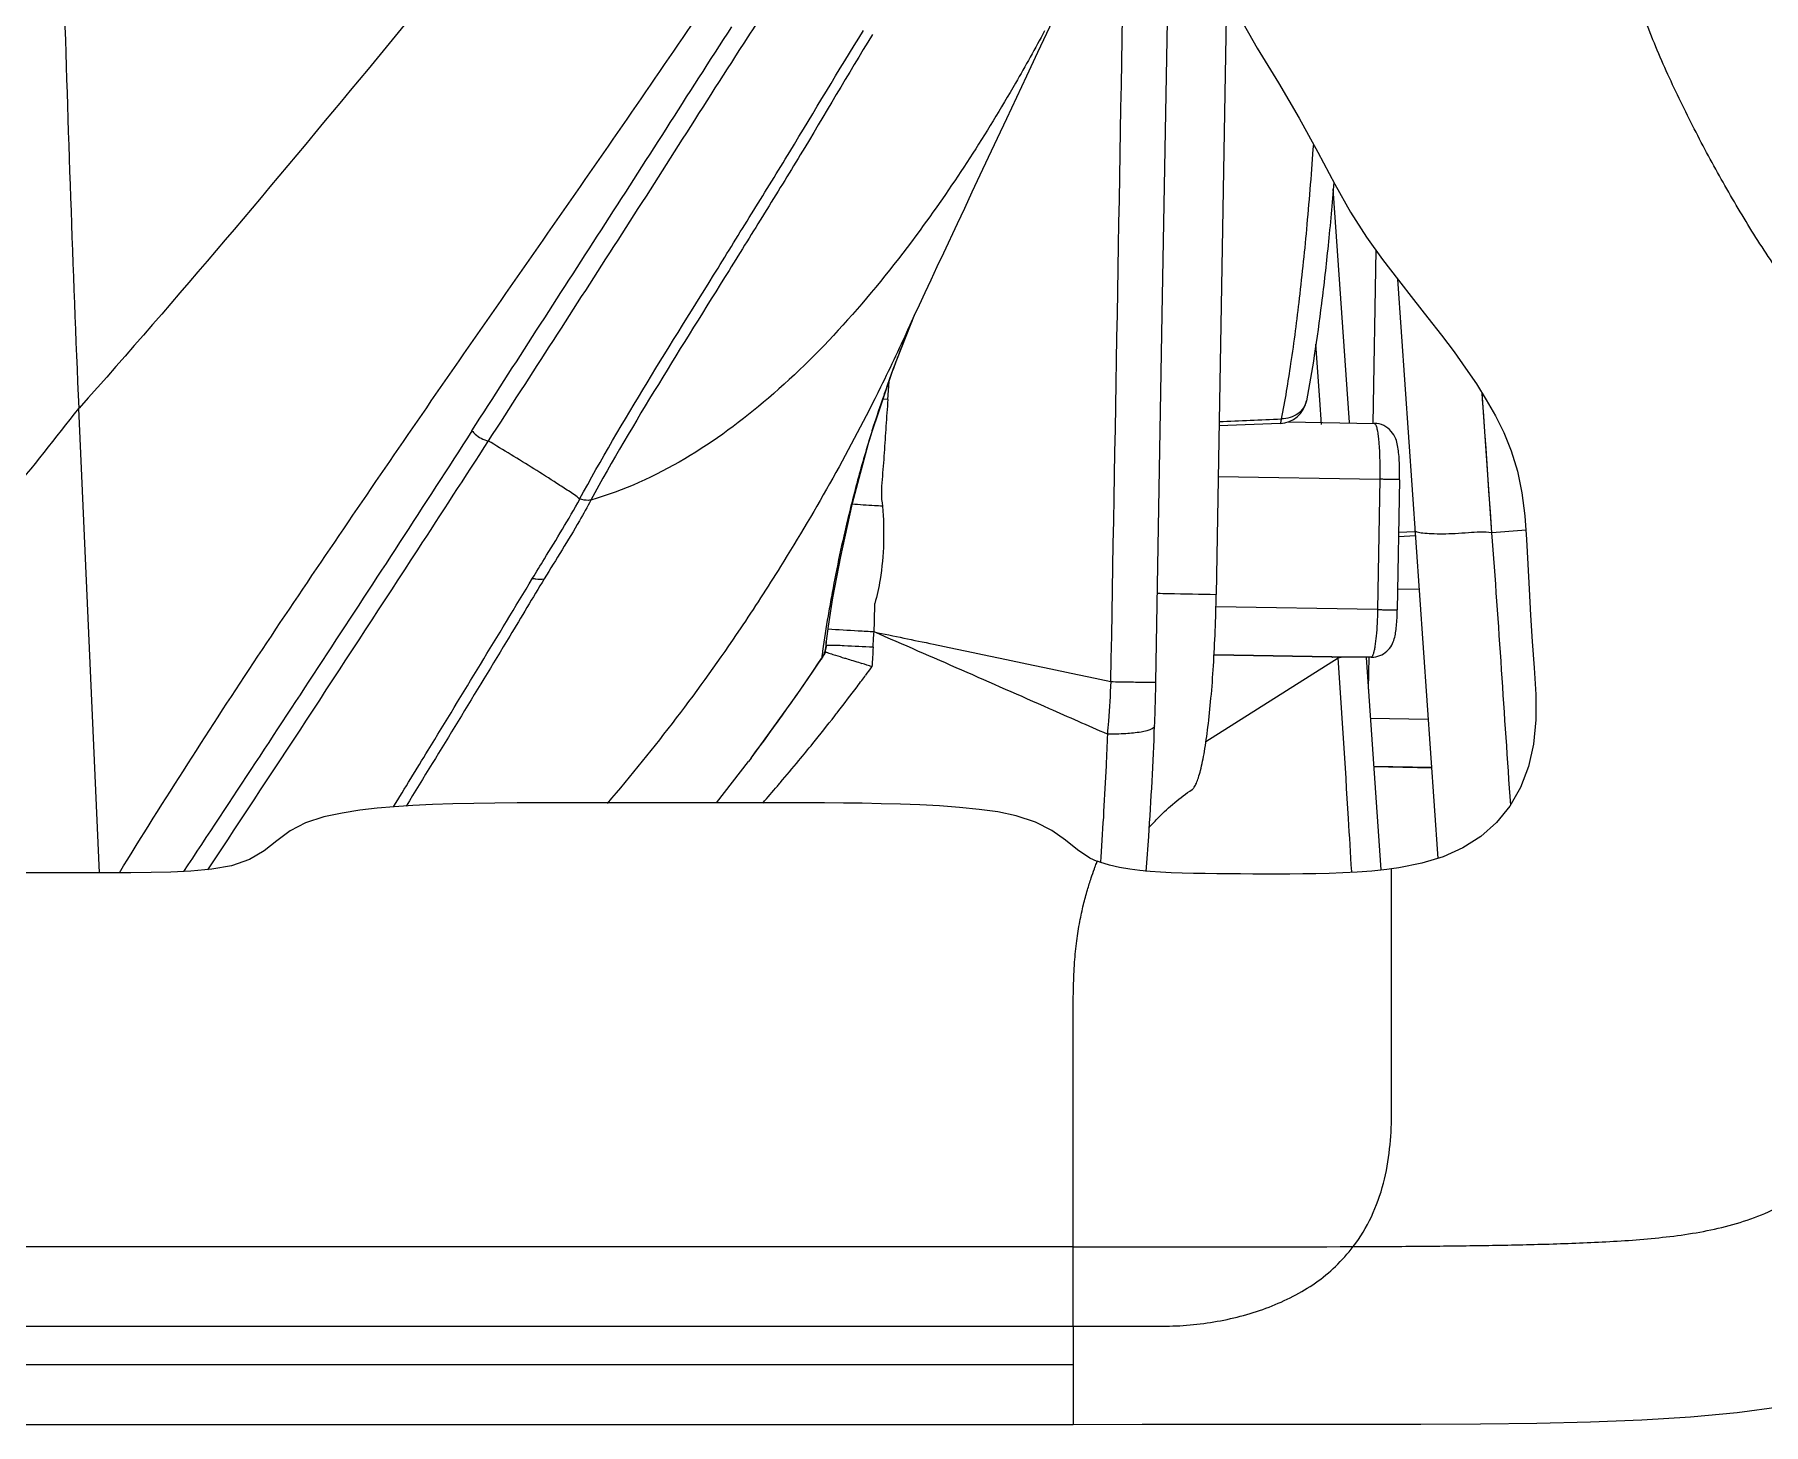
# Model space of a CAD drawing. Header units: millimetres. Extents: x -73584 to -37571, y -61249 to -50748.
# Drawn here: x -54005.63 to -53974.72, y -56892.33 to -56867.48 of the extents above; entities that cross this region are included whole.
import ezdxf

# ---------------------------------------------------------------- set-up
doc = ezdxf.new("R2010")
doc.units = ezdxf.units.MM
doc.header["$LTSCALE"] = 200
for name, color, linetype in [('_X2_98848BBE503C_X0__366', 7, 'Continuous'), ('_X2_98848BBE503C_X0__368', 7, 'Continuous'), ('DIM', 3, 'Continuous'), ('LAY0001_1', 7, 'Continuous')]:
    doc.layers.add(name, color=color, linetype=linetype)

# ---------------------------------------------------------------- blocks, each defined once
blk = doc.blocks.new('12586')
at = {"color": 7, "linetype": 'Continuous'}
for p, q in [((-40071.683, -54903.523), (-40071.872, -54914.383)), ((-40069.487, -54911.308), (-40069.779, -54907.133)), ((-40069.017, -54908.226), (-40069.071, -54911.324)), ((-40077.649, -54910.353), (-40077.259, -54909.37)), ((-40077.347, -54909.559), (-40077.347, -54909.56)), ((-40070.018, -54910.905), (-40070.089, -54909.906)), ((-40078.07, -54911.614), (-40077.649, -54910.353)), ((-40077.745, -54910.899), (-40077.723, -54910.574)), ((-40077.747, -54910.898), (-40077.831, -54910.893)), ((-40069.987, -54911.344), (-40070.018, -54910.905)), ((-40091.845, -54919.361), (-40092.212, -54911.056)), ((-40091.845, -54919.361), (-40092.212, -54911.056)), ((-40078.851, -54915.301), (-40078.851, -54915.3)), ((-40078.85, -54915.287), (-40078.848, -54915.255)), ((-40078.85, -54915.287), (-40078.848, -54915.257)), ((-40078.848, -54915.285), (-40078.85, -54915.313)), ((-40078.85, -54915.296), (-40078.85, -54915.287)), ((-40078.932, -54915.536), (-40078.931, -54915.529)), ((-40078.931, -54915.536), (-40078.932, -54915.54)), ((-40078.932, -54915.541), (-40078.932, -54915.536)), ((-40078.931, -54915.536), (-40078.932, -54915.541)), ((-40078.902, -54915.487), (-40078.884, -54915.461)), ((-40078.884, -54915.461), (-40078.863, -54915.431)), ((-40078.863, -54915.431), (-40078.856, -54915.323)), ((-40078.851, -54915.314), (-40078.852, -54915.325)), ((-40078.852, -54915.326), (-40078.851, -54915.318)), ((-40078.851, -54915.318), (-40078.85, -54915.308)), ((-40072.055, -54917.011), (-40069.692, -54915.515)), ((-40069.193, -54915.511), (-40068.928, -54919.304)), ((-40069.143, -54915.503), (-40069.153, -54916.079)), ((-40080.191, -54917.309), (-40080.046, -54917.115)), ((-40080.811, -54918.109), (-40080.237, -54917.371)), ((-40080.191, -54917.309), (-40080.237, -54917.371)), ((-40074.001, -54919.158), (-40074.001, -54919.158)), ((-40073.936, -54919.081), (-40073.942, -54919.164)), ((-40068.739, -54923.696), (-40068.739, -54919.29)), ((-40074.431, -54926.049), (-40121.664, -54926.049)), ((-40074.431, -54927.463), (-40074.431, -54926.049)), ((-40168.898, -54927.464), (-40074.431, -54927.465)), ((-40074.431, -54927.463), (-40074.431, -54929.222)), ((-40074.431, -54927.463), (-40072.832, -54927.465)), ((-40168.898, -54928.15), (-40074.431, -54928.15)), ((-40168.898, -54929.222), (-40074.431, -54929.222))]:
    blk.add_line(p, q, dxfattribs=at)
for points in [[(-40071.475, -54904.026), (-40071.141, -54904.614), (-40070.76, -54905.237), (-40070.39, -54905.866), (-40070.055, -54906.474), (-40069.749, -54907.048), (-40069.468, -54907.549), (-40069.184, -54907.993), (-40068.897, -54908.394), (-40068.615, -54908.763), (-40068.343, -54909.112), (-40068.085, -54909.44), (-40067.845, -54909.75), (-40067.619, -54910.048), (-40067.411, -54910.336), (-40067.218, -54910.619), (-40067.042, -54910.901), (-40066.878, -54911.188), (-40066.728, -54911.49), (-40066.595, -54911.815), (-40066.484, -54912.176), (-40066.404, -54912.565), (-40066.353, -54912.975), (-40066.321, -54913.401), (-40066.298, -54913.839), (-40066.275, -54914.289), (-40066.25, -54914.752), (-40066.22, -54915.222), (-40066.185, -54915.698), (-40066.157, -54916.171), (-40066.155, -54916.624), (-40066.196, -54917.057), (-40066.286, -54917.462), (-40066.428, -54917.836), (-40066.621, -54918.171), (-40066.861, -54918.463), (-40067.142, -54918.712), (-40067.46, -54918.914), (-40067.813, -54919.073), (-40068.196, -54919.19), (-40068.609, -54919.272), (-40068.739, -54919.29)], [(-40074.431, -54929.222), (-40073.198, -54929.219), (-40071.822, -54929.218), (-40070.54, -54929.218), (-40069.343, -54929.218), (-40068.214, -54929.217), (-40067.147, -54929.211), (-40066.137, -54929.199), (-40065.176, -54929.177), (-40064.261, -54929.141), (-40063.39, -54929.087), (-40062.558, -54929.01), (-40061.765, -54928.901)], [(-40072.952, -54915.953), (-40072.836, -54909.375), (-40072.72, -54902.818)], [(-40075.619, -54905.875), (-40075.259, -54905.11), (-40075.061, -54904.689), (-40074.847, -54904.232), (-40074.617, -54903.74)], [(-40076.5, -54907.753), (-40076.37, -54907.475), (-40076.235, -54907.186), (-40076.092, -54906.883), (-40075.942, -54906.563), (-40075.784, -54906.227), (-40075.619, -54905.875)], [(-40076.861, -54908.522), (-40076.745, -54908.276), (-40076.5, -54907.753)], [(-40077.267, -54909.387), (-40077.181, -54909.204), (-40077.078, -54908.985), (-40076.972, -54908.759), (-40076.861, -54908.522)], [(-40077.348, -54909.562), (-40077.347, -54909.561), (-40077.322, -54909.506), (-40077.267, -54909.387)], [(-40078.804, -54914.949), (-40078.726, -54914.445), (-40078.588, -54913.704), (-40078.378, -54912.753), (-40078.07, -54911.614)], [(-40078.85, -54915.313), (-40078.84, -54915.221), (-40078.804, -54914.949)], [(-40078.849, -54915.288), (-40078.849, -54915.284), (-40078.848, -54915.279), (-40078.848, -54915.269), (-40078.848, -54915.257), (-40078.849, -54915.227)], [(-40080.046, -54917.115), (-40079.368, -54916.171), (-40078.931, -54915.533)], [(-40078.932, -54915.541), (-40078.907, -54915.498), (-40078.884, -54915.449), (-40078.869, -54915.406)], [(-40074.001, -54919.158), (-40074.135, -54919.096), (-40074.354, -54918.951), (-40074.569, -54918.776), (-40074.813, -54918.601), (-40075.106, -54918.453), (-40075.448, -54918.341), (-40075.779, -54918.272), (-40076.109, -54918.226), (-40076.464, -54918.191), (-40076.819, -54918.165), (-40077.173, -54918.147), (-40077.521, -54918.133), (-40077.863, -54918.124), (-40078.201, -54918.117), (-40078.537, -54918.113), (-40078.876, -54918.11), (-40079.223, -54918.109), (-40079.581, -54918.108), (-40079.957, -54918.109), (-40080.338, -54918.109), (-40080.726, -54918.109), (-40081.115, -54918.109), (-40081.503, -54918.109), (-40081.897, -54918.109), (-40082.299, -54918.108), (-40082.709, -54918.108), (-40083.126, -54918.108), (-40083.547, -54918.108), (-40083.964, -54918.109), (-40084.376, -54918.111), (-40084.77, -54918.114), (-40085.151, -54918.119), (-40085.526, -54918.127), (-40085.89, -54918.14), (-40086.241, -54918.156), (-40086.575, -54918.179), (-40086.88, -54918.206), (-40087.187, -54918.242), (-40087.504, -54918.291), (-40087.831, -54918.361), (-40088.156, -54918.465), (-40088.432, -54918.608), (-40088.669, -54918.786), (-40088.896, -54918.966), (-40089.161, -54919.12), (-40089.481, -54919.233), (-40089.835, -54919.297), (-40090.207, -54919.331), (-40090.565, -54919.348), (-40090.917, -54919.356), (-40091.281, -54919.36), (-40091.649, -54919.361), (-40092.02, -54919.36), (-40092.397, -54919.36), (-40092.781, -54919.359), (-40093.174, -54919.359)], [(-40068.739, -54919.29), (-40068.818, -54919.301), (-40069.091, -54919.329), (-40069.354, -54919.348), (-40069.607, -54919.362), (-40069.852, -54919.371), (-40070.091, -54919.377), (-40070.325, -54919.38), (-40070.554, -54919.382), (-40070.779, -54919.383), (-40071.001, -54919.383), (-40071.22, -54919.382), (-40071.436, -54919.381), (-40071.649, -54919.38), (-40071.86, -54919.378), (-40072.07, -54919.375), (-40072.277, -54919.371), (-40072.481, -54919.366), (-40072.679, -54919.359), (-40072.868, -54919.349), (-40073.053, -54919.336), (-40073.236, -54919.319), (-40073.418, -54919.296), (-40073.6, -54919.266), (-40073.78, -54919.225), (-40073.955, -54919.17), (-40073.998, -54919.152)], [(-40068.739, -54923.696), (-40068.739, -54923.28), (-40068.739, -54922.865), (-40068.739, -54922.455), (-40068.739, -54922.053), (-40068.739, -54921.663), (-40068.739, -54921.285), (-40068.739, -54920.922), (-40068.739, -54920.576), (-40068.739, -54920.251), (-40068.739, -54919.953), (-40068.74, -54919.694), (-40068.739, -54919.491), (-40068.74, -54919.354), (-40068.739, -54919.294), (-40068.739, -54919.29)]]:
    blk.add_lwpolyline(points, dxfattribs=at)
for centre, radius, start, end in [((-40052.651, -54919.625), 26.663, 157.4924, 159.0768), ((-40054.328, -54918.989), 24.869, 159.4504, 160.4384), ((-40053.522, -54919.289), 25.728, 159.0827, 159.4543), ((-40111.828, -54893.573), 39.551, 323.1209, 326.2806), ((-40070.436, -54911.848), 3.742, 281.4819, 282.2907), ((-40109.328, -54892.639), 38.863, 322.9899, 323.1994), ((-40109.421, -54892.57), 38.979, 323.1994, 323.3673), ((-40080.278, -54921.95), 6.664, 70.2814, 71.895), ((-40109.581, -54892.451), 39.179, 323.3674, 323.6418), ((-40109.06, -54892.842), 38.527, 322.1517, 322.9909), ((-40108.772, -54893.065), 38.163, 322.0114, 322.1507), ((-40108.561, -54893.23), 37.895, 321.0559, 322.0122), ((-40108.272, -54893.463), 37.524, 320.4573, 321.0555), ((-40107.967, -54893.716), 37.127, 319.6597, 320.4577), ((-40107.748, -54893.901), 36.841, 319.5382, 319.6588), ((-40107.538, -54894.081), 36.563, 318.9072, 319.5389)]:
    blk.add_arc(centre, radius, start, end, dxfattribs=at)
for points, knots in [([(-40092.209, -54911.055), (-40092.315, -54908.546), (-40092.661, -54898.481), (-40092.809, -54888.411), (-40093.003, -54880.855)], [0, 0, 0, 0, 0.249393, 1, 1, 1, 1]), ([(-40081.834, -54898.698), (-40083.591, -54900.778), (-40086.981, -54904.952), (-40090.443, -54909.07), (-40092.208, -54911.055)], [0, 0, 0, 0, 0.506131, 1, 1, 1, 1]), ([(-40069.422, -54926.043), (-40069.064, -54926.042), (-40068.346, -54926.038), (-40067.267, -54926.027), (-40066.186, -54926.007), (-40065.104, -54925.972), (-40064.026, -54925.905), (-40063.133, -54925.783), (-40062.436, -54925.6), (-40061.93, -54925.407), (-40061.457, -54925.142), (-40061.047, -54924.788), (-40060.707, -54924.369), (-40060.429, -54923.91), (-40060.21, -54923.424), (-40059.986, -54922.752), (-40059.815, -54921.877), (-40059.707, -54920.809), (-40059.647, -54919.731), (-40059.611, -54918.65), (-40059.591, -54917.569), (-40059.58, -54916.488), (-40059.576, -54915.406), (-40059.576, -54914.505), (-40059.578, -54913.785), (-40059.58, -54913.245), (-40059.598, -54912.705), (-40059.663, -54912.17), (-40059.794, -54911.647), (-40060, -54911.147), (-40060.285, -54910.685), (-40060.711, -54910.104), (-40061.261, -54909.389), (-40061.789, -54908.659), (-40062.186, -54908.058), (-40062.564, -54907.445), (-40063.012, -54906.661), (-40063.429, -54905.86), (-40063.74, -54905.209), (-40064.035, -54904.553), (-40064.291, -54903.878), (-40064.443, -54903.267), (-40064.503, -54902.912), (-40064.542, -54902.555), (-40064.558, -54902.106), (-40064.555, -54901.566), (-40064.555, -54901.024), (-40064.556, -54900.663), (-40064.556, -54900.483)], [0, 0, 0, 0, 0.031071, 0.062409, 0.09375, 0.125084, 0.156444, 0.187635, 0.203244, 0.218953, 0.234579, 0.250142, 0.265746, 0.281253, 0.296631, 0.31197, 0.342748, 0.37387, 0.405227, 0.436551, 0.467852, 0.499193, 0.53056, 0.561861, 0.577491, 0.593149, 0.608791, 0.624388, 0.639958, 0.655507, 0.671171, 0.686929, 0.718158, 0.749534, 0.765195, 0.780797, 0.812136, 0.843592, 0.859268, 0.874883, 0.906112, 0.921777, 0.929584, 0.93737, 0.952948, 0.968605, 0.984314, 1, 1, 1, 1]), ([(-40079.334, -54903.078), (-40079.414, -54903.188), (-40079.728, -54903.626), (-40080.027, -54904.074), (-40080.247, -54904.413)], [0, 0, 0, 0, 0.251414, 1, 1, 1, 1]), ([(-40091.488, -54919.358), (-40090.683, -54918.055), (-40089.441, -54916.115), (-40087.718, -54913.563), (-40086.406, -54911.642), (-40085.079, -54909.722), (-40083.739, -54907.806), (-40082.398, -54905.881), (-40081.52, -54904.585), (-40081.072, -54903.938)], [0, 0, 0, 0, 0.246948, 0.371283, 0.49636, 0.621867, 0.747497, 0.873245, 1, 1, 1, 1]), ([(-40085.183, -54911.456), (-40084.413, -54910.258), (-40083.252, -54908.461), (-40081.701, -54906.054), (-40080.93, -54904.838), (-40080.532, -54904.232)], [0, 0, 0, 0, 0.497302, 0.746814, 1, 1, 1, 1]), ([(-40080.247, -54904.413), (-40080.643, -54905.02), (-40081.412, -54906.237), (-40082.959, -54908.645), (-40084.117, -54910.442), (-40084.891, -54911.636)], [0, 0, 0, 0, 0.253192, 0.502772, 1, 1, 1, 1]), ([(-40083.257, -54912.678), (-40082.875, -54911.973), (-40082.058, -54910.59), (-40080.99, -54908.887), (-40080.141, -54907.51), (-40079.267, -54906.099), (-40078.63, -54905.017), (-40078.178, -54904.302)], [0, 0, 0, 0, 0.245683, 0.491633, 0.615493, 0.741011, 1, 1, 1, 1]), ([(-40078.02, -54904.373), (-40078.459, -54905.084), (-40079.081, -54906.161), (-40079.946, -54907.56), (-40080.793, -54908.927), (-40081.857, -54910.621), (-40082.673, -54911.995), (-40083.057, -54912.696)], [0, 0, 0, 0, 0.257782, 0.383247, 0.507228, 0.753615, 1, 1, 1, 1]), ([(-40074.941, -54904.306), (-40075.109, -54904.62), (-40075.792, -54905.844), (-40076.55, -54907.026), (-40077.168, -54907.868)], [0, 0, 0, 0, 0.254217, 1, 1, 1, 1]), ([(-40077.168, -54907.868), (-40077.575, -54908.423), (-40078.421, -54909.482), (-40080.232, -54911.301), (-40081.882, -54912.358), (-40083.055, -54912.696)], [0, 0, 0, 0, 0.267681, 0.525402, 1, 1, 1, 1]), ([(-40077.347, -54909.56), (-40077.516, -54909.935), (-40078.214, -54911.415), (-40079.015, -54912.846), (-40079.664, -54913.884)], [0, 0, 0, 0, 0.251881, 1, 1, 1, 1]), ([(-40077.761, -54910.663), (-40077.783, -54910.723), (-40077.866, -54910.962), (-40077.946, -54911.202), (-40078.004, -54911.382)], [0, 0, 0, 0, 0.253271, 1, 1, 1, 1]), ([(-40077.744, -54910.899), (-40077.757, -54911.057), (-40077.781, -54911.375), (-40077.808, -54911.852), (-40077.842, -54912.249), (-40077.864, -54912.566), (-40077.855, -54912.727), (-40077.838, -54912.805)], [0, 0, 0, 0, 0.250012, 0.500027, 0.750034, 0.875041, 1, 1, 1, 1]), ([(-40098.755, -54915.885), (-40098.336, -54915.887), (-40097.523, -54915.818), (-40096.39, -54915.484), (-40095.51, -54914.831), (-40094.819, -54914.082), (-40094.126, -54913.362), (-40093.237, -54912.371), (-40092.624, -54911.582), (-40092.212, -54911.056)], [0, 0, 0, 0, 0.148228, 0.286879, 0.410781, 0.529947, 0.647152, 0.763966, 1, 1, 1, 1]), ([(-40085.182, -54911.456), (-40086.04, -54912.79), (-40087.757, -54915.42), (-40089.484, -54918.043), (-40090.343, -54919.339)], [0, 0, 0, 0, 0.504957, 1, 1, 1, 1]), ([(-40085.183, -54911.456), (-40085.165, -54911.478), (-40085.084, -54911.56), (-40084.977, -54911.619), (-40084.891, -54911.636)], [0, 0, 0, 0, 0.241052, 1, 1, 1, 1]), ([(-40078.004, -54911.382), (-40078.036, -54911.483), (-40078.157, -54911.874), (-40078.267, -54912.268), (-40078.343, -54912.561)], [0, 0, 0, 0, 0.258929, 1, 1, 1, 1]), ([(-40084.89, -54911.636), (-40085.312, -54912.286), (-40086.977, -54914.848), (-40088.65, -54917.405), (-40089.91, -54919.306)], [0, 0, 0, 0, 0.253381, 1, 1, 1, 1]), ([(-40083.253, -54912.679), (-40083.314, -54912.623), (-40083.455, -54912.534), (-40083.728, -54912.354), (-40084.072, -54912.138), (-40084.482, -54911.884), (-40084.755, -54911.719), (-40084.891, -54911.636)], [0, 0, 0, 0, 0.128083, 0.255392, 0.506357, 0.75421, 1, 1, 1, 1]), ([(-40084.098, -54914.094), (-40084.028, -54913.979), (-40083.741, -54913.51), (-40083.454, -54913.041), (-40083.251, -54912.679)], [0, 0, 0, 0, 0.245583, 1, 1, 1, 1]), ([(-40083.055, -54912.696), (-40083.121, -54912.82), (-40083.386, -54913.297), (-40083.679, -54913.757), (-40083.888, -54914.103)], [0, 0, 0, 0, 0.258193, 1, 1, 1, 1]), ([(-40083.055, -54912.696), (-40083.07, -54912.699), (-40083.136, -54912.705), (-40083.203, -54912.691), (-40083.253, -54912.679)], [0, 0, 0, 0, 0.223409, 1, 1, 1, 1]), ([(-40078.343, -54912.561), (-40078.389, -54912.738), (-40078.543, -54913.358), (-40078.674, -54913.983), (-40078.755, -54914.43)], [0, 0, 0, 0, 0.28688, 1, 1, 1, 1]), ([(-40077.838, -54912.805), (-40077.885, -54912.802), (-40078.068, -54912.791), (-40078.251, -54912.78), (-40078.386, -54912.771)], [0, 0, 0, 0, 0.260631, 1, 1, 1, 1]), ([(-40077.838, -54912.805), (-40077.806, -54913.241), (-40077.813, -54913.832), (-40077.937, -54914.404), (-40077.977, -54914.544)], [0, 0, 0, 0, 0.749692, 1, 1, 1, 1]), ([(-40079.664, -54913.884), (-40079.898, -54914.259), (-40080.85, -54915.727), (-40081.91, -54917.127), (-40082.765, -54918.118)], [0, 0, 0, 0, 0.252284, 1, 1, 1, 1]), ([(-40086.586, -54918.183), (-40086.379, -54917.845), (-40085.546, -54916.485), (-40084.718, -54915.121), (-40084.099, -54914.094)], [0, 0, 0, 0, 0.248231, 1, 1, 1, 1]), ([(-40083.889, -54914.103), (-40084.095, -54914.445), (-40084.912, -54915.803), (-40085.738, -54917.156), (-40086.359, -54918.167)], [0, 0, 0, 0, 0.251515, 1, 1, 1, 1]), ([(-40084.097, -54914.095), (-40084.078, -54914.099), (-40084.009, -54914.112), (-40083.937, -54914.114), (-40083.888, -54914.103)], [0, 0, 0, 0, 0.275224, 1, 1, 1, 1]), ([(-40072.928, -54914.361), (-40072.86, -54914.363), (-40072.507, -54914.37), (-40072.155, -54914.377), (-40071.872, -54914.383)], [0, 0, 0, 0, 0.194848, 1, 1, 1, 1]), ([(-40078.755, -54914.43), (-40078.775, -54914.541), (-40078.832, -54914.862), (-40078.882, -54915.184), (-40078.911, -54915.395)], [0, 0, 0, 0, 0.345386, 1, 1, 1, 1]), ([(-40072.303, -54917.871), (-40072.288, -54917.861), (-40072.258, -54917.824), (-40072.222, -54917.752), (-40072.186, -54917.651), (-40072.133, -54917.463), (-40072.074, -54917.162), (-40072.014, -54916.731), (-40071.961, -54916.219), (-40071.918, -54915.643), (-40071.887, -54915.024), (-40071.875, -54914.599), (-40071.872, -54914.383)], [0, 0, 0, 0, 0.015768, 0.038462, 0.06867, 0.106439, 0.203878, 0.328077, 0.475029, 0.639777, 0.816822, 1, 1, 1, 1]), ([(-40078.819, -54915.296), (-40078.822, -54915.297), (-40078.831, -54915.297), (-40078.84, -54915.297), (-40078.845, -54915.299)], [0, 0, 0, 0, 0.34097, 1, 1, 1, 1]), ([(-40078.008, -54915.328), (-40078.18, -54915.318), (-40078.45, -54915.306), (-40078.721, -54915.292), (-40078.819, -54915.296)], [0, 0, 0, 0, 0.63421, 1, 1, 1, 1]), ([(-40077.989, -54915.053), (-40078.085, -54915.047), (-40078.36, -54915.032), (-40078.635, -54915.017), (-40078.814, -54915.005)], [0, 0, 0, 0, 0.347583, 1, 1, 1, 1]), ([(-40078.008, -54915.328), (-40078.004, -54915.282), (-40078.005, -54915.19), (-40077.996, -54915.098), (-40077.989, -54915.053)], [0, 0, 0, 0, 0.499977, 1, 1, 1, 1]), ([(-40077.99, -54915.053), (-40077.636, -54915.126), (-40076.224, -54915.417), (-40074.813, -54915.716), (-40073.756, -54915.94)], [0, 0, 0, 0, 0.250418, 1, 1, 1, 1]), ([(-40073.819, -54916.882), (-40074.165, -54916.73), (-40075.554, -54916.118), (-40076.944, -54915.507), (-40077.989, -54915.053)], [0, 0, 0, 0, 0.248726, 1, 1, 1, 1]), ([(-40078.911, -54915.395), (-40078.914, -54915.413), (-40078.92, -54915.457), (-40078.924, -54915.502), (-40078.931, -54915.529)], [0, 0, 0, 0, 0.39509, 1, 1, 1, 1]), ([(-40078.855, -54915.411), (-40078.854, -54915.41), (-40078.847, -54915.415), (-40078.843, -54915.415), (-40078.839, -54915.416)], [0, 0, 0, 0, 0.257349, 1, 1, 1, 1]), ([(-40078.839, -54915.416), (-40078.833, -54915.418), (-40078.796, -54915.432), (-40078.759, -54915.445), (-40078.727, -54915.455)], [0, 0, 0, 0, 0.16335, 1, 1, 1, 1]), ([(-40078.727, -54915.455), (-40078.713, -54915.46), (-40078.643, -54915.482), (-40078.572, -54915.503), (-40078.517, -54915.52)], [0, 0, 0, 0, 0.211342, 1, 1, 1, 1]), ([(-40078.517, -54915.52), (-40078.505, -54915.523), (-40078.457, -54915.538), (-40078.409, -54915.552), (-40078.373, -54915.564)], [0, 0, 0, 0, 0.237739, 1, 1, 1, 1]), ([(-40078.373, -54915.564), (-40078.359, -54915.568), (-40078.304, -54915.585), (-40078.249, -54915.602), (-40078.207, -54915.616)], [0, 0, 0, 0, 0.241677, 1, 1, 1, 1]), ([(-40069.449, -54919.334), (-40069.468, -54919.019), (-40069.545, -54917.745), (-40069.625, -54916.472), (-40069.692, -54915.515)], [0, 0, 0, 0, 0.247356, 1, 1, 1, 1]), ([(-40073.756, -54915.941), (-40073.769, -54916.177), (-40073.789, -54916.49), (-40073.813, -54916.804), (-40073.819, -54916.882)], [0, 0, 0, 0, 0.751745, 1, 1, 1, 1]), ([(-40073.756, -54915.941), (-40073.644, -54915.943), (-40073.486, -54915.945), (-40073.292, -54915.949), (-40073.18, -54915.95), (-40073.091, -54915.952), (-40073.029, -54915.953), (-40072.991, -54915.953), (-40072.971, -54915.954), (-40072.96, -54915.953), (-40072.953, -54915.954), (-40072.952, -54915.953)], [0, 0, 0, 0, 0.418807, 0.588343, 0.72536, 0.835374, 0.921565, 0.954696, 0.979454, 0.994692, 1, 1, 1, 1]), ([(-40072.974, -54916.734), (-40072.971, -54916.669), (-40072.962, -54916.409), (-40072.955, -54916.149), (-40072.952, -54915.953)], [0, 0, 0, 0, 0.248245, 1, 1, 1, 1]), ([(-40072.974, -54916.734), (-40072.975, -54916.763), (-40073.039, -54916.798), (-40073.12, -54916.824), (-40073.273, -54916.856), (-40073.507, -54916.878), (-40073.709, -54916.883), (-40073.819, -54916.882)], [0, 0, 0, 0, 0.100473, 0.192133, 0.311656, 0.622903, 1, 1, 1, 1]), ([(-40073.125, -54919.336), (-40073.108, -54919.128), (-40073.045, -54918.261), (-40073, -54917.394), (-40072.974, -54916.734)], [0, 0, 0, 0, 0.239895, 1, 1, 1, 1]), ([(-40073.819, -54916.882), (-40073.826, -54917.069), (-40073.857, -54917.803), (-40073.899, -54918.536), (-40073.936, -54919.081)], [0, 0, 0, 0, 0.255848, 1, 1, 1, 1]), ([(-40073.072, -54918.552), (-40073.017, -54918.489), (-40072.784, -54918.238), (-40072.518, -54918.017), (-40072.303, -54917.871)], [0, 0, 0, 0, 0.244013, 1, 1, 1, 1]), ([(-40074.431, -54926.049), (-40074.431, -54925.536), (-40074.431, -54924.774), (-40074.431, -54923.78), (-40074.43, -54923.089), (-40074.43, -54922.464), (-40074.431, -54921.907), (-40074.427, -54921.413), (-40074.409, -54920.976), (-40074.37, -54920.588), (-40074.316, -54920.243), (-40074.251, -54919.941), (-40074.181, -54919.681), (-40074.114, -54919.469), (-40074.064, -54919.325), (-40074.032, -54919.239), (-40074.017, -54919.198), (-40074.007, -54919.173), (-40074.002, -54919.161), (-40074.001, -54919.158)], [0, 0, 0, 0, 0.221453, 0.329544, 0.429527, 0.519651, 0.599714, 0.670414, 0.732993, 0.78879, 0.838782, 0.883422, 0.92244, 0.955047, 0.979572, 0.9883, 0.994605, 0.998501, 1, 1, 1, 1]), ([(-40069.422, -54926.043), (-40069.295, -54925.878), (-40069.077, -54925.514), (-40068.864, -54924.918), (-40068.76, -54924.305), (-40068.737, -54923.896), (-40068.739, -54923.696)], [0, 0, 0, 0, 0.251442, 0.507057, 0.759233, 1, 1, 1, 1]), ([(-40074.431, -54926.049), (-40074.014, -54926.049), (-40072.344, -54926.049), (-40070.674, -54926.048), (-40069.422, -54926.043)], [0, 0, 0, 0, 0.249608, 1, 1, 1, 1]), ([(-40072.832, -54927.465), (-40072.504, -54927.466), (-40071.855, -54927.408), (-40071.073, -54927.198), (-40070.494, -54926.941), (-40070.091, -54926.701), (-40069.726, -54926.404), (-40069.519, -54926.168), (-40069.422, -54926.043)], [0, 0, 0, 0, 0.257283, 0.508935, 0.631894, 0.7538, 0.87597, 1, 1, 1, 1])]:
    blk.add_open_spline(points, degree=3, knots=knots, dxfattribs=at)
for points in [[(-40073.756, -54915.941), (-40073.678, -54911.565), (-40073.601, -54907.189), (-40073.525, -54902.813)], [(-40077.989, -54915.053), (-40077.983, -54914.883), (-40077.982, -54914.714), (-40077.977, -54914.544)], [(-40078.85, -54915.313), (-40078.86, -54915.389), (-40078.888, -54915.465), (-40078.931, -54915.529)], [(-40078.008, -54915.328), (-40078.015, -54915.444), (-40078.021, -54915.561), (-40078.03, -54915.677)]]:
    blk.add_open_spline(points, degree=3, dxfattribs=at)
at = {"layer": '_X2_98848BBE503C_X0__366', "color": 7, "linetype": 'Continuous'}
for p, q in [((-40070.585, -54911.297), (-40069.045, -54911.324)), ((-40071.835, -54912.273), (-40068.947, -54912.324)), ((-40068.947, -54912.324), (-40068.987, -54914.654)), ((-40068.593, -54912.331), (-40068.634, -54914.661)), ((-40068.627, -54914.281), (-40068.242, -54914.288)), ((-40068.987, -54914.654), (-40071.877, -54914.603)), ((-40069.802, -54915.504), (-40071.911, -54915.466)), ((-40071.91, -54915.454), (-40069.1, -54915.504)), ((-40069.1, -54915.504), (-40069.802, -54915.504)), ((-40069.802, -54915.504), (-40069.795, -54915.504)), ((-40069.1, -54915.504), (-40069.093, -54915.504)), ((-40068.079, -54916.621), (-40069.116, -54916.603)), ((-40069.057, -54917.456), (-40068.019, -54917.474)), ((-40068.018, -54917.487), (-40069.056, -54917.468))]:
    blk.add_line(p, q, dxfattribs=at)
for points, knots in [([(-40068.593, -54912.331), (-40068.592, -54912.272), (-40068.592, -54912.159), (-40068.597, -54911.997), (-40068.607, -54911.852), (-40068.625, -54911.721), (-40068.659, -54911.589), (-40068.736, -54911.456), (-40068.871, -54911.352), (-40068.987, -54911.325), (-40069.045, -54911.324)], [0, 0, 0, 0, 0.142036, 0.275217, 0.392955, 0.494989, 0.596739, 0.721703, 0.859612, 1, 1, 1, 1]), ([(-40069.045, -54911.324), (-40069.041, -54911.324), (-40069.031, -54911.33), (-40069.021, -54911.346), (-40069.011, -54911.37), (-40069.001, -54911.403), (-40068.992, -54911.445), (-40068.983, -54911.496), (-40068.975, -54911.554), (-40068.965, -54911.646), (-40068.956, -54911.776), (-40068.946, -54912.011), (-40068.945, -54912.196), (-40068.947, -54912.324)], [0, 0, 0, 0, 0.012039, 0.029909, 0.055633, 0.089684, 0.131999, 0.182354, 0.240344, 0.305459, 0.454692, 0.624494, 1, 1, 1, 1]), ([(-40068.593, -54912.331), (-40068.593, -54912.331), (-40068.594, -54912.331), (-40068.595, -54912.331), (-40068.597, -54912.331), (-40068.6, -54912.33), (-40068.604, -54912.33), (-40068.61, -54912.33), (-40068.62, -54912.33), (-40068.635, -54912.33), (-40068.652, -54912.329), (-40068.673, -54912.329), (-40068.705, -54912.328), (-40068.75, -54912.327), (-40068.811, -54912.326), (-40068.877, -54912.325), (-40068.923, -54912.324), (-40068.947, -54912.324)], [0, 0, 0, 0, 0.001186, 0.004689, 0.010511, 0.018648, 0.029096, 0.041834, 0.074025, 0.114924, 0.164228, 0.221544, 0.286341, 0.436204, 0.609011, 0.799271, 1, 1, 1, 1]), ([(-40069.093, -54915.504), (-40069.044, -54915.504), (-40068.944, -54915.485), (-40068.817, -54915.407), (-40068.73, -54915.297), (-40068.685, -54915.18), (-40068.662, -54915.064), (-40068.647, -54914.941), (-40068.638, -54914.806), (-40068.634, -54914.71), (-40068.634, -54914.661)], [0, 0, 0, 0, 0.13761, 0.274225, 0.405844, 0.519662, 0.621526, 0.734071, 0.862217, 1, 1, 1, 1]), ([(-40068.987, -54914.654), (-40068.989, -54914.736), (-40068.994, -54914.894), (-40069.009, -54915.113), (-40069.028, -54915.274), (-40069.046, -54915.378), (-40069.056, -54915.42), (-40069.062, -54915.439)], [0, 0, 0, 0, 0.312452, 0.598509, 0.834129, 0.926738, 1, 1, 1, 1]), ([(-40068.987, -54914.654), (-40068.964, -54914.654), (-40068.918, -54914.655), (-40068.851, -54914.656), (-40068.791, -54914.657), (-40068.745, -54914.658), (-40068.713, -54914.659), (-40068.693, -54914.659), (-40068.675, -54914.66), (-40068.661, -54914.66), (-40068.651, -54914.66), (-40068.644, -54914.66), (-40068.64, -54914.66), (-40068.638, -54914.66), (-40068.635, -54914.66), (-40068.634, -54914.661), (-40068.634, -54914.66), (-40068.634, -54914.661)], [0, 0, 0, 0, 0.200729, 0.390989, 0.563796, 0.713659, 0.778456, 0.835772, 0.885076, 0.925975, 0.958167, 0.970904, 0.981353, 0.989489, 0.995311, 0.998814, 1, 1, 1, 1]), ([(-40069.062, -54915.439), (-40069.066, -54915.454), (-40069.072, -54915.474), (-40069.085, -54915.495), (-40069.092, -54915.501), (-40069.095, -54915.502)], [0, 0, 0, 0, 0.639941, 0.851303, 1, 1, 1, 1])]:
    blk.add_open_spline(points, degree=3, knots=knots, dxfattribs=at)
blk.add_open_spline([(-40069.095, -54915.502), (-40069.097, -54915.503), (-40069.098, -54915.504), (-40069.1, -54915.504)], degree=3, dxfattribs=at)
at = {"layer": '_X2_98848BBE503C_X0__368', "color": 7, "linetype": 'Continuous'}
for p, q in [((-40070.73, -54911.326), (-40071.819, -54911.371)), ((-40068.309, -54913.337), (-40068.611, -54913.35)), ((-40068.61, -54913.271), (-40068.314, -54913.258)), ((-40068.61, -54913.271), (-40068.314, -54913.258))]:
    blk.add_line(p, q, dxfattribs=at)
blk.add_arc((-40070.751, -54910.826), 0.5, 272.3678, 349.0187, dxfattribs=at)
for points, knots in [([(-40070.135, -54906.33), (-40070.169, -54906.811), (-40070.242, -54907.731), (-40070.376, -54909.039), (-40070.526, -54910.198), (-40070.645, -54910.916), (-40070.709, -54911.245)], [0, 0, 0, 0, 0.292025, 0.559312, 0.79678, 1, 1, 1, 1]), ([(-40069.768, -54907.015), (-40069.799, -54907.392), (-40069.865, -54908.115), (-40069.981, -54909.147), (-40070.109, -54910.073), (-40070.207, -54910.652), (-40070.26, -54910.921)], [0, 0, 0, 0, 0.28797, 0.552707, 0.79099, 1, 1, 1, 1]), ([(-40070.26, -54910.921), (-40070.269, -54910.967), (-40070.306, -54911.056), (-40070.41, -54911.161), (-40070.55, -54911.229), (-40070.655, -54911.244), (-40070.709, -54911.245)], [0, 0, 0, 0, 0.231661, 0.473276, 0.729921, 1, 1, 1, 1]), ([(-40071.818, -54911.292), (-40071.633, -54911.284), (-40071.264, -54911.269), (-40070.894, -54911.253), (-40070.709, -54911.245)], [0, 0, 0, 0, 0.499938, 1, 1, 1, 1]), ([(-40070.709, -54911.245), (-40070.71, -54911.257), (-40070.713, -54911.277), (-40070.717, -54911.299), (-40070.721, -54911.313), (-40070.723, -54911.32), (-40070.727, -54911.326), (-40070.73, -54911.326)], [0, 0, 0, 0, 0.408543, 0.710977, 0.821192, 0.904459, 1, 1, 1, 1])]:
    blk.add_open_spline(points, degree=3, knots=knots, dxfattribs=at)
at = {"layer": 'LAY0001_1', "color": 7, "linetype": 'Continuous'}
for p, q in [((-40068.63, -54908.744), (-40067.906, -54919.102)), ((-40066.942, -54913.28), (-40067.117, -54910.781))]:
    blk.add_line(p, q, dxfattribs=at)
blk.add_lwpolyline([(-40066.942, -54913.28), (-40066.968, -54912.905), (-40066.995, -54912.528), (-40067.021, -54912.141), (-40067.047, -54911.776), (-40067.069, -54911.474), (-40067.088, -54911.191), (-40067.109, -54910.89), (-40067.117, -54910.781)], dxfattribs=at)
blk.add_arc((-40060.533, -54998.359), 85.32, 93.89821, 94.30729, dxfattribs=at)
for points, knots in [([(-40066.942, -54913.28), (-40067.081, -54913.261), (-40067.301, -54913.274), (-40067.594, -54913.299), (-40067.814, -54913.304), (-40068.009, -54913.302), (-40068.161, -54913.293), (-40068.257, -54913.278), (-40068.303, -54913.261), (-40068.315, -54913.249), (-40068.315, -54913.243)], [0, 0, 0, 0, 0.302511, 0.472622, 0.636309, 0.780446, 0.893508, 0.967108, 0.988032, 1, 1, 1, 1]), ([(-40066.606, -54918.148), (-40066.661, -54917.342), (-40066.769, -54915.719), (-40066.879, -54914.096), (-40066.941, -54913.28)], [0, 0, 0, 0, 0.496692, 1, 1, 1, 1])]:
    blk.add_open_spline(points, degree=3, knots=knots, dxfattribs=at)
blk = doc.blocks.new('*U238')
at = {"layer": 'DIM', "color": 0}
blk.add_blockref('12586', (40121.647, 54909.248), dxfattribs=at)
blk = doc.blocks.new('*U239')
at = {"layer": 'DIM', "color": 0, "linetype": 'ByBlock', "lineweight": -2, "transparency": 16777216}
blk.add_blockref('*U238', (500, 0), dxfattribs=at)

msp = doc.modelspace()

# ---------------------------------------------------------------- block references
at = {"layer": 'DIM', "color": 0}
msp.add_blockref('*U239', (-54534.278, -56872.358), dxfattribs=at)

doc.saveas('drawing.dxf')
